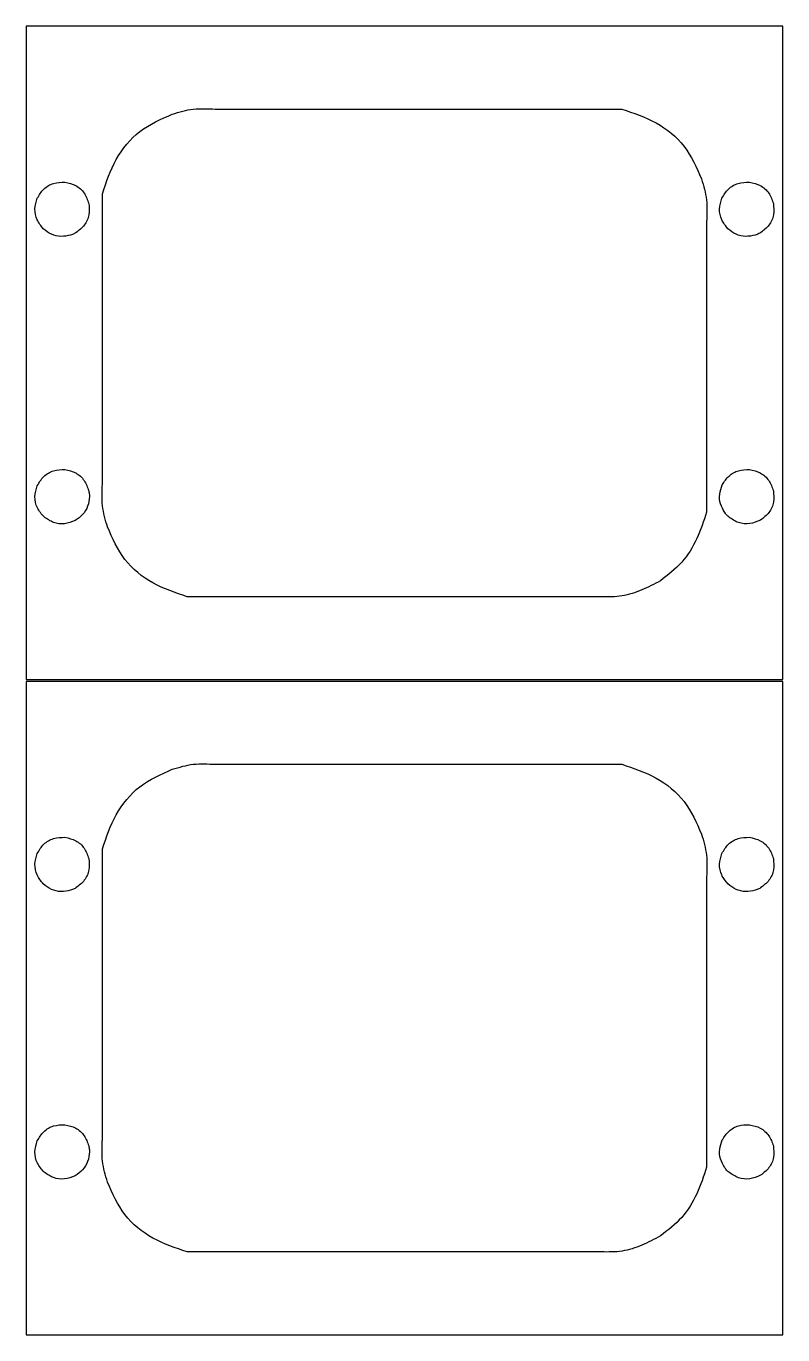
# Model space of a CAD drawing. Extents: x -294 to 81, y 57 to 274.
# Drawn here: x -168.8 to -43.8, y 57.2 to 273.5 of the extents above; entities that cross this region are included whole.
import ezdxf

# ---------------------------------------------------------------- set-up
doc = ezdxf.new("R2010")
doc.units = 0
doc.layers.add('Layer_1', color=7, linetype='CONTINUOUS')

msp = doc.modelspace()

# ---------------------------------------------------------------- linework, layer by layer
at = {"layer": 'Layer_1', "color": 7}
for p, q in [((-43.826687, 273.465553), (-168.826694, 273.465553)), ((-168.826694, 273.465553), (-168.826694, 165.465555)), ((-43.826687, 165.465555), (-43.826687, 273.465553)), ((-161.486094, 238.935752), (-161.486094, 238.935752)), ((-48.386086, 238.935752), (-48.386086, 238.935752)), ((-158.376682, 195.715567), (-158.376682, 195.715567)), ((-53.417287, 193.070552), (-53.417287, 193.070552)), ((-64.061385, 181.799866), (-64.061385, 181.799866)), ((-168.826694, 165.465555), (-43.826687, 165.465555)), ((-43.826687, 165.183333), (-168.826694, 165.183333)), ((-168.826694, 165.183333), (-168.826694, 57.183335)), ((-43.826687, 57.183335), (-43.826687, 165.183333)), ((-161.486094, 130.653532), (-161.486094, 130.653532)), ((-48.386086, 130.653532), (-48.386086, 130.653532)), ((-158.376682, 87.433346), (-158.376682, 87.433346)), ((-53.417287, 84.788331), (-53.417287, 84.788331)), ((-64.061385, 73.517646), (-64.061385, 73.517646)), ((-168.826694, 57.183335), (-43.826687, 57.183335))]:
    msp.add_line(p, q, dxfattribs=at)
for points in [[(-144.694125, 258.927672), (-143.544098, 259.275291), (-142.394071, 259.622909), (-141.21822, 259.756528)], [(-141.21822, 259.756528), (-140.029867, 259.891568), (-138.815098, 259.808036), (-137.606933, 259.773404)], [(-137.606933, 259.773404), (-136.397667, 259.738736), (-135.194977, 259.753056), (-133.992315, 259.767365)], [(-133.992315, 259.767354), (-126.929309, 259.767354), (-119.866311, 259.767354), (-112.803308, 259.767354)], [(-112.803308, 259.767354), (-105.740304, 259.767354), (-98.677301, 259.767354), (-91.614298, 259.767354)], [(-91.614298, 259.767354), (-84.551294, 259.767354), (-77.488291, 259.767354), (-70.425287, 259.767354)], [(-70.425287, 259.767354), (-68.490315, 259.122668), (-66.555346, 258.477979), (-64.768236, 257.487136)], [(-150.045115, 256.050586), (-148.443673, 257.2802), (-146.568899, 258.103936), (-144.694125, 258.927672)], [(-64.768236, 257.487136), (-62.994834, 256.503891), (-61.367032, 255.179781), (-60.142055, 253.584381)], [(-153.947853, 251.424405), (-152.964619, 253.197807), (-151.640517, 254.825609), (-150.045115, 256.050586)], [(-60.142055, 253.584381), (-58.912441, 251.982945), (-58.088705, 250.108163), (-57.264969, 248.233383)], [(-156.228096, 245.767353), (-155.583388, 247.702323), (-154.938707, 249.637295), (-153.947853, 251.424405)], [(-165.905101, 246.539525), (-165.459529, 246.976692), (-164.890343, 247.309602), (-164.290903, 247.48382)], [(-164.290903, 247.48382), (-163.691604, 247.658002), (-163.062079, 247.673564), (-162.432526, 247.689126)], [(-162.432526, 247.689126), (-161.818467, 247.550253), (-161.204379, 247.41138), (-160.651196, 247.122869)], [(-160.651196, 247.122869), (-160.09773, 246.834218), (-159.605224, 246.39578), (-159.25428, 245.879528)], [(-57.264969, 248.233383), (-56.91735, 247.083367), (-56.569731, 245.933348), (-56.436113, 244.757486)], [(-52.805099, 246.539525), (-52.359535, 246.976692), (-51.790349, 247.309602), (-51.190912, 247.483823)], [(-51.190912, 247.483823), (-50.591607, 247.658002), (-49.962068, 247.673567), (-49.332529, 247.689129)], [(-49.332529, 247.689129), (-48.718459, 247.550253), (-48.104385, 247.41138), (-47.551199, 247.122869)], [(-47.551199, 247.122869), (-46.997739, 246.834218), (-46.505221, 246.39578), (-46.154286, 245.879528)], [(-167.373221, 243.248622), (-167.346974, 243.852783), (-167.170529, 244.436577), (-166.994112, 245.02037)], [(-166.994112, 245.02037), (-166.672294, 245.561472), (-166.350448, 246.102577), (-165.905101, 246.539525)], [(-159.25428, 245.879528), (-158.903422, 245.363392), (-158.694097, 244.769472), (-158.484745, 244.175555)], [(-156.228096, 230.978071), (-156.228096, 235.907833), (-156.228096, 240.837592), (-156.228096, 245.767353)], [(-56.436113, 244.757486), (-56.301073, 243.56913), (-56.384602, 242.354375), (-56.419236, 241.146207)], [(-54.273219, 243.248622), (-54.246915, 243.852783), (-54.070527, 244.436577), (-53.894124, 245.02037)], [(-53.894124, 245.02037), (-53.57228, 245.561472), (-53.25044, 246.102577), (-52.805099, 246.539525)], [(-46.154286, 245.879528), (-45.803433, 245.363392), (-45.594095, 244.769472), (-45.384757, 244.175555)], [(-167.021064, 241.471025), (-167.275657, 242.01973), (-167.399524, 242.644364), (-167.373221, 243.248622)], [(-158.472892, 242.306428), (-158.576411, 241.690859), (-158.841192, 241.086972), (-159.223744, 240.593681)], [(-158.484745, 244.175555), (-158.427087, 243.548624), (-158.369401, 242.921693), (-158.472892, 242.306428)], [(-53.921059, 241.471028), (-54.175649, 242.019733), (-54.299513, 242.644364), (-54.273219, 243.248622)], [(-45.372875, 242.306428), (-45.47638, 241.690859), (-45.741172, 241.086972), (-46.12371, 240.593678)], [(-45.384757, 244.175555), (-45.327082, 243.548624), (-45.26941, 242.92169), (-45.372875, 242.306428)], [(-165.996343, 239.977291), (-166.381436, 240.449914), (-166.766556, 240.922535), (-167.021064, 241.471025)], [(-159.223744, 240.593681), (-159.606183, 240.100498), (-160.106337, 239.717861), (-160.606492, 239.335224)], [(-56.419236, 241.146207), (-56.453905, 239.936933), (-56.439585, 238.73426), (-56.425276, 237.531587)], [(-52.896333, 239.977291), (-53.281447, 240.449914), (-53.666565, 240.922535), (-53.921059, 241.471028)], [(-46.12371, 240.593678), (-46.506167, 240.100495), (-47.006315, 239.717861), (-47.506464, 239.335224)], [(-164.654066, 239.084675), (-165.140984, 239.312996), (-165.568664, 239.645143), (-165.996343, 239.977291)], [(-163.084375, 238.724464), (-163.621951, 238.732084), (-164.167572, 238.856566), (-164.654066, 239.084675)], [(-161.486094, 238.935752), (-162.016163, 238.82629), (-162.546233, 238.71683), (-163.084375, 238.724464)], [(-161.183354, 239.047208), (-161.283091, 239.007019), (-161.384578, 238.971386), (-161.486094, 238.935752)], [(-160.889758, 239.18091), (-160.985629, 239.132148), (-161.083617, 239.087399), (-161.183354, 239.047208)], [(-160.606435, 239.335224), (-160.700161, 239.282448), (-160.793887, 239.229673), (-160.889758, 239.18091)], [(-51.554061, 239.084678), (-52.04099, 239.312999), (-52.468661, 239.645143), (-52.896333, 239.977291)], [(-49.984366, 238.724464), (-50.521943, 238.732084), (-51.067578, 238.856566), (-51.554061, 239.084678)], [(-48.386086, 238.935752), (-48.916155, 238.826293), (-49.446225, 238.71683), (-49.984366, 238.724464)], [(-48.083354, 239.047208), (-48.183097, 239.007019), (-48.284593, 238.971386), (-48.386086, 238.935752)], [(-47.789759, 239.18091), (-47.885618, 239.132148), (-47.983611, 239.087399), (-48.083354, 239.047208)], [(-47.50645, 239.335224), (-47.600176, 239.282448), (-47.693899, 239.229673), (-47.789759, 239.18091)], [(-56.425287, 237.531587), (-56.425287, 232.601828), (-56.425287, 227.672066), (-56.425287, 222.742307)], [(-156.228096, 216.188788), (-156.228096, 221.11855), (-156.228096, 226.048309), (-156.228096, 230.978071)], [(-56.425287, 222.742307), (-56.425287, 217.812545), (-56.425287, 212.882783), (-56.425287, 207.953024)], [(-156.228096, 201.399508), (-156.228096, 206.32927), (-156.228096, 211.259029), (-156.228096, 216.188788)], [(-56.425287, 207.953024), (-56.425287, 203.023262), (-56.425287, 198.093503), (-56.425287, 193.163742)], [(-156.234192, 197.784888), (-156.199535, 198.994162), (-156.213872, 200.196835), (-156.228265, 201.399508)], [(-166.994112, 197.520375), (-166.672266, 198.061485), (-166.350448, 198.602593), (-165.905101, 199.03956)], [(-165.905101, 199.03956), (-165.459529, 199.476742), (-164.890371, 199.80968), (-164.290931, 199.983915)], [(-164.290931, 199.983915), (-163.691632, 200.158111), (-163.062079, 200.173673), (-162.432526, 200.189238)], [(-162.432526, 200.189238), (-161.818439, 200.050351), (-161.204379, 199.911466), (-160.651196, 199.622939)], [(-160.651196, 199.622939), (-160.09773, 199.334271), (-159.605224, 198.895813), (-159.254309, 198.37955)], [(-53.820495, 197.681781), (-53.490018, 198.194116), (-53.159539, 198.706451), (-52.716532, 199.118001)], [(-52.716532, 199.118001), (-52.273355, 199.529707), (-51.717567, 199.840552), (-51.134747, 200.00228)], [(-51.134747, 200.00228), (-50.55202, 200.163979), (-49.942273, 200.176608), (-49.332526, 200.189238)], [(-49.332526, 200.189238), (-48.71845, 200.050353), (-48.104377, 199.911466), (-47.551196, 199.622942)], [(-47.551196, 199.622942), (-46.997739, 199.334274), (-46.505233, 198.895816), (-46.1543, 198.37955)], [(-167.373108, 195.689523), (-167.353635, 196.313313), (-167.173859, 196.916843), (-166.994112, 197.520375)], [(-159.254309, 198.37955), (-158.90345, 197.863402), (-158.694097, 197.269482), (-158.484745, 196.675563)], [(-156.217259, 194.173612), (-156.352302, 195.361968), (-156.268764, 196.576723), (-156.234192, 197.784888)], [(-54.254578, 196.129406), (-54.187914, 196.663046), (-54.004204, 197.172412), (-53.820495, 197.681781)], [(-46.1543, 198.37955), (-45.803447, 197.863402), (-45.594103, 197.269482), (-45.38476, 196.675563)], [(-166.973848, 193.862563), (-167.251922, 194.421403), (-167.392638, 195.065598), (-167.373108, 195.689523)], [(-158.376682, 195.715567), (-158.436372, 195.177629), (-158.49609, 194.639691), (-158.669629, 194.130257)], [(-158.484745, 196.675563), (-158.463578, 196.570119), (-158.442299, 196.464678), (-158.425563, 196.358444)], [(-158.425563, 196.358444), (-158.408912, 196.252212), (-158.396522, 196.145191), (-158.389128, 196.037913)], [(-158.389128, 196.037913), (-158.38179, 195.930634), (-158.37925, 195.823102), (-158.37671, 195.715567)], [(-54.112095, 194.525278), (-54.270955, 195.038885), (-54.321182, 195.596257), (-54.254578, 196.129406)], [(-45.37285, 194.806447), (-45.476349, 194.190881), (-45.741136, 193.58699), (-46.123677, 193.093708)], [(-45.38476, 196.675563), (-45.327082, 196.048634), (-45.269407, 195.421709), (-45.37285, 194.806447)], [(-165.865562, 192.357419), (-166.280739, 192.830711), (-166.695888, 193.304), (-166.973848, 193.862563)], [(-159.497245, 192.748728), (-159.86484, 192.356191), (-160.312868, 192.052091), (-160.760895, 191.747991)], [(-158.669629, 194.130257), (-158.842998, 193.621359), (-159.129961, 193.140907), (-159.497245, 192.748728)], [(-155.3884, 190.697718), (-155.736013, 191.847734), (-156.083627, 192.99775), (-156.217259, 194.173612)], [(-56.425287, 193.163742), (-56.905082, 191.678158), (-57.384877, 190.192574), (-58.041052, 188.770069)], [(-53.417287, 193.070552), (-53.685178, 193.540841), (-53.953066, 194.011131), (-54.112095, 194.525278)], [(-53.217744, 192.817085), (-53.286787, 192.899525), (-53.352037, 192.985039), (-53.417287, 193.070552)], [(-52.999869, 192.579178), (-53.075863, 192.655273), (-53.148698, 192.734643), (-53.217744, 192.817085)], [(-52.765568, 192.357421), (-52.84472, 192.430249), (-52.923875, 192.503079), (-52.999869, 192.579178)], [(-46.123677, 193.093708), (-46.506133, 192.600536), (-47.006293, 192.217919), (-47.506453, 191.835302)], [(-164.297648, 191.449377), (-164.864124, 191.661075), (-165.364843, 192.009247), (-165.865562, 192.357419)], [(-162.498199, 191.234998), (-163.09874, 191.162425), (-163.731087, 191.237538), (-164.297648, 191.449377)], [(-160.760895, 191.747991), (-161.329404, 191.527767), (-161.897912, 191.307546), (-162.498199, 191.234998)], [(-152.511314, 185.346728), (-153.740928, 186.948161), (-154.56465, 188.822938), (-155.3884, 190.697718)], [(-51.141404, 191.43121), (-51.728638, 191.642547), (-52.247103, 191.999984), (-52.765568, 192.357421)], [(-49.280445, 191.246397), (-49.897877, 191.154613), (-50.554041, 191.21984), (-51.141404, 191.43121)], [(-47.506455, 191.835302), (-48.084887, 191.586718), (-48.663318, 191.338136), (-49.280445, 191.246397)], [(-58.041052, 188.770069), (-58.689364, 187.364614), (-59.509852, 186.020734), (-60.534403, 184.874412)], [(-147.885127, 181.443978), (-149.658527, 182.427224), (-151.286329, 183.751331), (-152.511314, 185.346728)], [(-60.534403, 184.874412), (-61.570847, 183.714784), (-62.816116, 182.757325), (-64.061385, 181.799866)], [(-64.061385, 181.799866), (-65.067553, 181.265764), (-66.07372, 180.731661), (-67.126358, 180.282705)], [(-142.228096, 179.163741), (-144.16304, 179.808436), (-146.098012, 180.45313), (-147.885127, 181.443978)], [(-67.126358, 180.282705), (-68.170583, 179.837338), (-69.260537, 179.475764), (-70.374445, 179.303154)], [(-119.40908, 179.163741), (-127.015415, 179.163741), (-134.621755, 179.163741), (-142.228096, 179.163741)], [(-96.590073, 179.163741), (-104.196408, 179.163741), (-111.802745, 179.163741), (-119.40908, 179.163741)], [(-73.771069, 179.163741), (-81.377403, 179.163741), (-88.983738, 179.163741), (-96.590073, 179.163741)], [(-70.374445, 179.303154), (-71.49062, 179.130194), (-72.630846, 179.146966), (-73.771069, 179.163741)], [(-144.694125, 150.645451), (-143.544098, 150.99307), (-142.394071, 151.340689), (-141.21822, 151.474307)], [(-141.21822, 151.474307), (-140.029867, 151.609347), (-138.815098, 151.525815), (-137.606933, 151.491184)], [(-137.606933, 151.491184), (-136.397667, 151.456516), (-135.194977, 151.470835), (-133.992315, 151.485144)], [(-133.992315, 151.485133), (-126.929309, 151.485133), (-119.866311, 151.485133), (-112.803308, 151.485133)], [(-112.803308, 151.485133), (-105.740304, 151.485133), (-98.677301, 151.485133), (-91.614298, 151.485133)], [(-91.614298, 151.485133), (-84.551294, 151.485133), (-77.488291, 151.485133), (-70.425287, 151.485133)], [(-70.425287, 151.485133), (-68.490315, 150.840447), (-66.555346, 150.195758), (-64.768236, 149.204916)], [(-150.045115, 147.768365), (-148.443673, 148.997979), (-146.568899, 149.821715), (-144.694125, 150.645451)], [(-153.947853, 143.142184), (-152.964619, 144.915587), (-151.640517, 146.543388), (-150.045115, 147.768365)], [(-64.768236, 149.204916), (-62.994834, 148.22167), (-61.367032, 146.89756), (-60.142055, 145.30216)], [(-60.142055, 145.30216), (-58.912441, 143.700724), (-58.088705, 141.825942), (-57.264969, 139.951162)], [(-156.228096, 137.485133), (-155.583388, 139.420102), (-154.938707, 141.355074), (-153.947853, 143.142184)], [(-165.905101, 138.257304), (-165.459529, 138.694472), (-164.890343, 139.027381), (-164.290903, 139.2016)], [(-164.290903, 139.2016), (-163.691604, 139.375782), (-163.062079, 139.391343), (-162.432526, 139.406905)], [(-162.432526, 139.406905), (-161.818467, 139.268032), (-161.204379, 139.129159), (-160.651196, 138.840649)], [(-160.651196, 138.840649), (-160.09773, 138.551998), (-159.605224, 138.11356), (-159.25428, 137.597307)], [(-57.264969, 139.951162), (-56.91735, 138.801146), (-56.569731, 137.651127), (-56.436113, 136.475265)], [(-52.805099, 138.257304), (-52.359535, 138.694472), (-51.790349, 139.027381), (-51.190912, 139.201603)], [(-51.190912, 139.201603), (-50.591607, 139.375782), (-49.962068, 139.391346), (-49.332529, 139.406908)], [(-49.332529, 139.406908), (-48.718459, 139.268032), (-48.104385, 139.129159), (-47.551199, 138.840649)], [(-47.551199, 138.840649), (-46.997739, 138.551998), (-46.505221, 138.11356), (-46.154286, 137.597307)], [(-167.373221, 134.966401), (-167.346974, 135.570562), (-167.170529, 136.154356), (-166.994112, 136.73815)], [(-166.994112, 136.73815), (-166.672294, 137.279252), (-166.350448, 137.820356), (-165.905101, 138.257304)], [(-159.25428, 137.597307), (-158.903422, 137.081171), (-158.694097, 136.487251), (-158.484745, 135.893334)], [(-156.228096, 122.69585), (-156.228096, 127.625612), (-156.228096, 132.555371), (-156.228096, 137.485133)], [(-56.436113, 136.475265), (-56.301073, 135.286909), (-56.384602, 134.072154), (-56.419236, 132.863986)], [(-54.273219, 134.966401), (-54.246915, 135.570562), (-54.070527, 136.154356), (-53.894124, 136.73815)], [(-53.894124, 136.73815), (-53.57228, 137.279252), (-53.25044, 137.820356), (-52.805099, 138.257304)], [(-46.154286, 137.597307), (-45.803433, 137.081171), (-45.594095, 136.487251), (-45.384757, 135.893334)], [(-167.021064, 133.188804), (-167.275657, 133.737509), (-167.399524, 134.362143), (-167.373221, 134.966401)], [(-158.484745, 135.893334), (-158.427087, 135.266403), (-158.369401, 134.639472), (-158.472892, 134.024208)], [(-53.921059, 133.188807), (-54.175649, 133.737512), (-54.299513, 134.362143), (-54.273219, 134.966401)], [(-45.384757, 135.893334), (-45.327082, 135.266403), (-45.26941, 134.639469), (-45.372875, 134.024208)], [(-165.996343, 131.69507), (-166.381436, 132.167693), (-166.766556, 132.640314), (-167.021064, 133.188804)], [(-159.223744, 132.31146), (-159.606183, 131.818277), (-160.106337, 131.43564), (-160.606492, 131.053003)], [(-158.472892, 134.024208), (-158.576411, 133.408639), (-158.841192, 132.804751), (-159.223744, 132.31146)], [(-56.419236, 132.863986), (-56.453905, 131.654712), (-56.439585, 130.452039), (-56.425276, 129.249366)], [(-52.896333, 131.69507), (-53.281447, 132.167693), (-53.666565, 132.640314), (-53.921059, 133.188807)], [(-46.12371, 132.311457), (-46.506167, 131.818274), (-47.006315, 131.43564), (-47.506464, 131.053003)], [(-45.372875, 134.024208), (-45.47638, 133.408639), (-45.741172, 132.804751), (-46.12371, 132.311457)], [(-164.654066, 130.802455), (-165.140984, 131.030775), (-165.568664, 131.362923), (-165.996343, 131.69507)], [(-163.084375, 130.442243), (-163.621951, 130.449863), (-164.167572, 130.574346), (-164.654066, 130.802455)], [(-161.486094, 130.653532), (-162.016163, 130.544069), (-162.546233, 130.434609), (-163.084375, 130.442243)], [(-161.183354, 130.764987), (-161.283091, 130.724798), (-161.384578, 130.689165), (-161.486094, 130.653532)], [(-160.889758, 130.89869), (-160.985629, 130.849927), (-161.083617, 130.805178), (-161.183354, 130.764987)], [(-160.606435, 131.053003), (-160.700161, 131.000228), (-160.793887, 130.947452), (-160.889758, 130.89869)], [(-51.554061, 130.802458), (-52.04099, 131.030778), (-52.468661, 131.362923), (-52.896333, 131.69507)], [(-49.984366, 130.442243), (-50.521943, 130.449863), (-51.067578, 130.574346), (-51.554061, 130.802458)], [(-48.386086, 130.653532), (-48.916155, 130.544072), (-49.446225, 130.434609), (-49.984366, 130.442243)], [(-48.083354, 130.764987), (-48.183097, 130.724798), (-48.284593, 130.689165), (-48.386086, 130.653532)], [(-47.789759, 130.89869), (-47.885618, 130.849927), (-47.983611, 130.805178), (-48.083354, 130.764987)], [(-47.50645, 131.053003), (-47.600176, 131.000228), (-47.693899, 130.947452), (-47.789759, 130.89869)], [(-56.425287, 129.249366), (-56.425287, 124.319607), (-56.425287, 119.389845), (-56.425287, 114.460086)], [(-156.228096, 107.906567), (-156.228096, 112.836329), (-156.228096, 117.766088), (-156.228096, 122.69585)], [(-56.425287, 114.460086), (-56.425287, 109.530324), (-56.425287, 104.600563), (-56.425287, 99.670804)], [(-156.228096, 93.117288), (-156.228096, 98.047049), (-156.228096, 102.976808), (-156.228096, 107.906567)], [(-56.425287, 99.670804), (-56.425287, 94.741042), (-56.425287, 89.811283), (-56.425287, 84.881521)], [(-156.234192, 89.502667), (-156.199535, 90.711941), (-156.213872, 91.914614), (-156.228265, 93.117288)], [(-165.905101, 90.75734), (-165.459529, 91.194522), (-164.890371, 91.527459), (-164.290931, 91.701695)], [(-164.290931, 91.701695), (-163.691632, 91.875891), (-163.062079, 91.891452), (-162.432526, 91.907017)], [(-162.432526, 91.907017), (-161.818439, 91.76813), (-161.204379, 91.629245), (-160.651196, 91.340718)], [(-160.651196, 91.340718), (-160.09773, 91.05205), (-159.605224, 90.613593), (-159.254309, 90.097329)], [(-52.716532, 90.83578), (-52.273355, 91.247486), (-51.717567, 91.558331), (-51.134747, 91.720059)], [(-51.134747, 91.720059), (-50.55202, 91.881758), (-49.942273, 91.894388), (-49.332526, 91.907017)], [(-49.332526, 91.907017), (-48.71845, 91.768133), (-48.104377, 91.629245), (-47.551196, 91.340721)], [(-47.551196, 91.340721), (-46.997739, 91.052053), (-46.505233, 90.613595), (-46.1543, 90.097329)], [(-167.373108, 87.407303), (-167.353635, 88.031093), (-167.173859, 88.634622), (-166.994112, 89.238154)], [(-166.994112, 89.238154), (-166.672266, 89.779265), (-166.350448, 90.320372), (-165.905101, 90.75734)], [(-159.254309, 90.097329), (-158.90345, 89.581181), (-158.694097, 88.987262), (-158.484745, 88.393342)], [(-156.217259, 85.891391), (-156.352302, 87.079747), (-156.268764, 88.294502), (-156.234192, 89.502667)], [(-54.254578, 87.847185), (-54.187914, 88.380825), (-54.004204, 88.890191), (-53.820495, 89.39956)], [(-53.820495, 89.39956), (-53.490018, 89.911895), (-53.159539, 90.42423), (-52.716532, 90.83578)], [(-46.1543, 90.097329), (-45.803447, 89.581181), (-45.594103, 88.987262), (-45.38476, 88.393342)], [(-166.973848, 85.580343), (-167.251922, 86.139182), (-167.392638, 86.783377), (-167.373108, 87.407303)], [(-158.376682, 87.433346), (-158.436372, 86.895408), (-158.49609, 86.35747), (-158.669629, 85.848036)], [(-158.484745, 88.393342), (-158.463578, 88.287898), (-158.442299, 88.182457), (-158.425563, 88.076223)], [(-158.425563, 88.076223), (-158.408912, 87.969992), (-158.396522, 87.86297), (-158.389128, 87.755692)], [(-158.389128, 87.755692), (-158.38179, 87.648414), (-158.37925, 87.540881), (-158.37671, 87.433346)], [(-54.112095, 86.243057), (-54.270955, 86.756665), (-54.321182, 87.314037), (-54.254578, 87.847185)], [(-45.37285, 86.524226), (-45.476349, 85.90866), (-45.741136, 85.30477), (-46.123677, 84.811488)], [(-45.38476, 88.393342), (-45.327082, 87.766413), (-45.269407, 87.139488), (-45.37285, 86.524226)], [(-165.865562, 84.075198), (-166.280739, 84.54849), (-166.695888, 85.02178), (-166.973848, 85.580343)], [(-159.497245, 84.466508), (-159.86484, 84.07397), (-160.312868, 83.76987), (-160.760895, 83.46577)], [(-158.669629, 85.848036), (-158.842998, 85.339139), (-159.129961, 84.858686), (-159.497245, 84.466508)], [(-155.3884, 82.415497), (-155.736013, 83.565513), (-156.083627, 84.715529), (-156.217259, 85.891391)], [(-56.425287, 84.881521), (-56.905082, 83.395937), (-57.384877, 81.910353), (-58.041052, 80.487849)], [(-53.417287, 84.788331), (-53.685178, 85.258621), (-53.953066, 85.72891), (-54.112095, 86.243057)], [(-53.217744, 84.534865), (-53.286787, 84.617305), (-53.352037, 84.702818), (-53.417287, 84.788331)], [(-52.999869, 84.296957), (-53.075863, 84.373052), (-53.148698, 84.452422), (-53.217744, 84.534865)], [(-46.123677, 84.811488), (-46.506133, 84.318315), (-47.006293, 83.935698), (-47.506453, 83.553081)], [(-164.297648, 83.167156), (-164.864124, 83.378854), (-165.364843, 83.727026), (-165.865562, 84.075198)], [(-162.498199, 82.952778), (-163.09874, 82.880204), (-163.731087, 82.955318), (-164.297648, 83.167156)], [(-160.760895, 83.46577), (-161.329404, 83.245546), (-161.897912, 83.025326), (-162.498199, 82.952778)], [(-152.511314, 77.064507), (-153.740928, 78.665941), (-154.56465, 80.540717), (-155.3884, 82.415497)], [(-52.765568, 84.075201), (-52.84472, 84.148028), (-52.923875, 84.220858), (-52.999869, 84.296957)], [(-51.141404, 83.14899), (-51.728638, 83.360326), (-52.247103, 83.717764), (-52.765568, 84.075201)], [(-49.280445, 82.964177), (-49.897877, 82.872392), (-50.554041, 82.937619), (-51.141404, 83.14899)], [(-47.506455, 83.553081), (-48.084887, 83.304497), (-48.663318, 83.055916), (-49.280445, 82.964177)], [(-58.041052, 80.487849), (-58.689364, 79.082393), (-59.509852, 77.738513), (-60.534403, 76.592191)], [(-147.885127, 73.161758), (-149.658527, 74.145003), (-151.286329, 75.469111), (-152.511314, 77.064507)], [(-60.534403, 76.592191), (-61.570847, 75.432563), (-62.816116, 74.475104), (-64.061385, 73.517646)], [(-142.228096, 70.881521), (-144.16304, 71.526215), (-146.098012, 72.170909), (-147.885127, 73.161758)], [(-67.126358, 72.000484), (-68.170583, 71.555117), (-69.260537, 71.193543), (-70.374445, 71.020933)], [(-64.061385, 73.517646), (-65.067553, 72.983543), (-66.07372, 72.44944), (-67.126358, 72.000484)], [(-119.40908, 70.881521), (-127.015415, 70.881521), (-134.621755, 70.881521), (-142.228096, 70.881521)], [(-96.590073, 70.881521), (-104.196408, 70.881521), (-111.802745, 70.881521), (-119.40908, 70.881521)], [(-73.771069, 70.881521), (-81.377403, 70.881521), (-88.983738, 70.881521), (-96.590073, 70.881521)], [(-70.374445, 71.020933), (-71.49062, 70.847973), (-72.630846, 70.864745), (-73.771069, 70.881521)]]:
    msp.add_open_spline(points, degree=3, dxfattribs=at)

doc.saveas('drawing.dxf')
